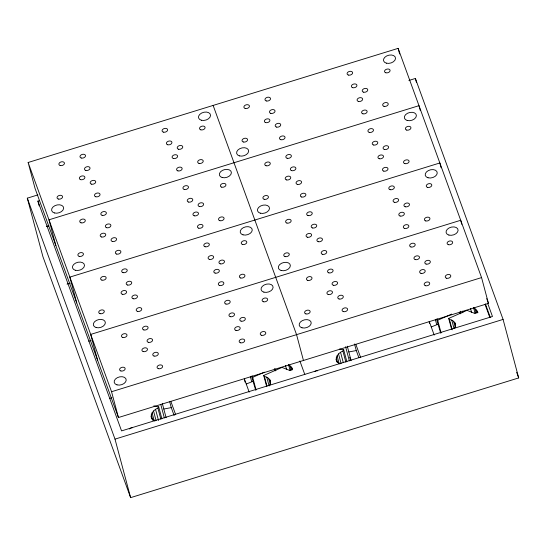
<?xml version="1.0" encoding="UTF-8"?>
<svg xmlns="http://www.w3.org/2000/svg" width="546" height="546" viewBox="0 0 546 546"><rect width="100%" height="100%" fill="white"/><g stroke="black" fill="none" stroke-linecap="round" stroke-linejoin="round"><path stroke-width="0.82" d="M151.808 419.055C149.502 414.305 153.699 409.773 157.883 408.06L158.695 406.845L153.835 405.883M336.807 361.991C334.5 357.234 338.704 352.709 342.888 350.989L343.693 349.774L339.646 348.976M269.663 385.401C272.399 381.442 268.618 376.863 264.414 376.501L263.711 375.484L282.016 367.417L289.53 370.386L292.062 369.608L292.513 368.359L288.5 364.503M454.668 328.33C457.398 324.372 453.624 319.799 449.419 319.437L448.71 318.414L467.021 310.353L474.535 313.322L477.061 312.544L477.511 311.295L473.976 307.835M129.306 428.958L130.965 427.989M314.673 371.519L315.963 370.918M256.067 389.94L252.702 377.327L264.339 372.174M441.066 332.876L437.701 320.256L451.672 314.08M246.226 384.05L253.31 381.183M431.224 326.979L438.308 324.112M28.126 162.496L398.13 48.362L481.558 277.586L488.452 303.392L118.448 417.526L35.019 188.309L28.126 162.496L111.555 391.721L118.448 417.526M408.872 80.467L415.376 78.46L503.078 319.417L518.7 377.928L130.624 497.638L42.922 256.675L27.3 198.164L37.879 194.902M39.21 205.938L37.913 201.099L39.544 200.594M46.437 226.406L48.881 225.648M46.983 226.563L48.628 226.058M67.028 284.118L70.263 283.121M88.698 341.175L91.121 340.424M111.555 391.721L481.558 277.586M109.555 398.478L111.978 397.734M27.3 198.164L115.001 439.127L503.078 319.417M348.839 351.945L356.279 350.566L358.858 357.664M163.834 409.015L171.273 407.63L174.147 415.526M316.598 370.727L317.444 370.857M131.593 427.791L132.2 427.805M339.953 363.916L336.807 361.356L336.165 359.596M154.948 420.98L151.808 418.427L151.167 416.659M516.659 372.324L518.7 377.928M486.711 298.621L488.452 303.392M487.803 303.678L492.465 316.489L121.56 430.903L37.913 201.099M485.367 303.869L490.322 317.479M485.087 304.477L489.817 317.472M437.155 318.762L437.701 320.256M440.697 333.115L436.534 319.157M429.313 321.649L434.193 335.06M355.815 344.26L360.701 357.678M349.665 357.255L350.45 359.411M213.131 105.433L296.56 334.65L303.453 360.462M299.89 361.008L304.818 374.542M252.156 375.825L252.702 377.327M255.692 390.178L251.535 376.228M244.308 378.712L249.194 392.13M170.816 401.33L175.696 414.742M461.779 224.31L460.701 220.277L90.697 334.411L97.591 360.223M441.141 167.813L439.844 162.974L69.84 277.109L76.733 302.921M415.376 78.46L416.475 82.576M477.511 311.295L477.914 312.776M476.303 309.903L477.102 312.878M474.938 308.626L476.126 313.083M473.498 307.439L475.088 313.384M420.283 110.51L418.987 105.671L48.983 219.806L55.876 245.618M470.509 308.394L471.608 312.51M398.13 48.362L399.638 54.013M462.401 311.124L462.837 312.769M460.21 311.206L460.844 313.568M459.855 312.223L460.278 313.8M454.927 322.7L455.569 325.095M453.603 321.28L455.309 327.668M451.788 320.14L453.917 328.126M449.419 319.437L452.19 329.818M448.71 318.414L451.692 329.593M435.367 319.649L436.691 324.583M429.176 321.717L429.613 323.362M354.518 343.98L356.279 350.566M347.297 346.184L351.119 360.633M345.584 346.71L349.372 360.906M343.693 349.774L346.894 361.752M342.888 350.989L345.871 362.169M340.547 352.3L343.318 362.68M338.52 353.904L341.079 363.486M337.073 355.726L339.202 363.711M336.268 357.671L337.551 362.462M291.305 366.967L292.096 369.942M289.933 365.69L291.127 370.154M288.697 365.247L290.083 370.454M285.51 365.465L286.609 369.574M275.423 369.062L275.839 370.638M274.645 368.502L275.273 370.87M269.929 379.77L270.563 382.166M268.605 378.344L270.311 384.732M266.782 377.211L269.13 385.995M264.414 376.501L266.974 386.083M263.711 375.484L266.694 386.664M250.368 376.713L251.686 381.654M244.396 379.607L245.052 382.07M169.738 401.87L171.273 407.63M162.333 403.508L166.12 417.697M160.79 404.566L164.366 417.97M158.695 406.845L161.889 418.823M157.883 408.06L160.872 419.239M155.549 409.37L158.531 420.543M153.522 410.974L156.074 420.557M152.068 412.79L154.204 420.775M151.269 414.735L152.764 420.324M115.001 439.127L130.624 497.638M363.527 92.165A2.839 1.87 -14.9 0 0 367.779 89.981A2.839 1.87 -14.9 0 0 363.67 88.848A2.839 1.87 -14.9 0 0 363.527 92.165M265.663 122.604A2.839 1.87 -14.9 0 0 269.908 120.42A2.839 1.87 -14.9 0 0 265.806 119.287A2.839 1.87 -14.9 0 0 265.663 122.604M266.284 100.955A2.839 1.87 -14.9 0 0 270.536 98.771A2.839 1.87 -14.9 0 0 266.428 97.638A2.839 1.87 -14.9 0 0 266.284 100.955M280.808 139.701A2.839 1.87 -14.9 0 0 285.053 137.517A2.839 1.87 -14.9 0 0 280.944 136.384A2.839 1.87 -14.9 0 0 280.808 139.701M243.345 141.994A2.839 1.87 -14.9 0 0 247.591 139.803A2.839 1.87 -14.9 0 0 243.489 138.67A2.839 1.87 -14.9 0 0 243.345 141.994M276.501 127.081A2.839 1.87 -14.9 0 0 280.746 124.897A2.839 1.87 -14.9 0 0 276.645 123.765A2.839 1.87 -14.9 0 0 276.501 127.081M245.202 108.456A2.839 1.87 -14.9 0 0 249.447 106.265A2.839 1.87 -14.9 0 0 245.345 105.132A2.839 1.87 -14.9 0 0 245.202 108.456M239.441 155.89A6.156 4.054 -14.9 0 0 248.648 151.146A6.156 4.054 -14.9 0 0 239.749 148.696A6.156 4.054 -14.9 0 0 239.441 155.89M270.796 113.35A2.839 1.87 -14.9 0 0 275.048 111.159A2.839 1.87 -14.9 0 0 270.939 110.026A2.839 1.87 -14.9 0 0 270.796 113.35M383.995 106.32A2.839 1.87 -14.9 0 0 388.24 104.129A2.839 1.87 -14.9 0 0 384.131 102.996A2.839 1.87 -14.9 0 0 383.995 106.32M352.689 87.688A2.839 1.87 -14.9 0 0 356.941 85.504A2.839 1.87 -14.9 0 0 352.832 84.371A2.839 1.87 -14.9 0 0 352.689 87.688M362.906 113.814A2.839 1.87 -14.9 0 0 367.151 111.63A2.839 1.87 -14.9 0 0 363.049 110.497A2.839 1.87 -14.9 0 0 362.906 113.814M358.394 101.426A2.839 1.87 -14.9 0 0 362.646 99.236A2.839 1.87 -14.9 0 0 358.538 98.103A2.839 1.87 -14.9 0 0 358.394 101.426M385.851 72.782A2.839 1.87 -14.9 0 0 390.097 70.591A2.839 1.87 -14.9 0 0 385.988 69.458A2.839 1.87 -14.9 0 0 385.851 72.782M348.389 75.068A2.839 1.87 -14.9 0 0 352.634 72.884A2.839 1.87 -14.9 0 0 348.532 71.751A2.839 1.87 -14.9 0 0 348.389 75.068M386.336 63.165A6.156 4.054 -14.9 0 0 395.536 58.429A6.156 4.054 -14.9 0 0 386.643 55.972A6.156 4.054 -14.9 0 0 386.336 63.165M405.241 206.777A2.839 1.87 -14.9 0 0 409.493 204.586A2.839 1.87 -14.9 0 0 405.385 203.453A2.839 1.87 -14.9 0 0 405.241 206.777M307.378 237.217A2.839 1.87 -14.9 0 0 311.623 235.026A2.839 1.87 -14.9 0 0 307.521 233.893A2.839 1.87 -14.9 0 0 307.378 237.217M307.999 215.568A2.839 1.87 -14.9 0 0 312.251 213.377A2.839 1.87 -14.9 0 0 308.142 212.244A2.839 1.87 -14.9 0 0 307.999 215.568M322.522 254.313A2.839 1.87 -14.9 0 0 326.767 252.122A2.839 1.87 -14.9 0 0 322.659 250.989A2.839 1.87 -14.9 0 0 322.522 254.313M285.06 256.6A2.839 1.87 -14.9 0 0 289.305 254.416A2.839 1.87 -14.9 0 0 285.203 253.283A2.839 1.87 -14.9 0 0 285.06 256.6M318.216 241.694A2.839 1.87 -14.9 0 0 322.461 239.503A2.839 1.87 -14.9 0 0 318.359 238.37A2.839 1.87 -14.9 0 0 318.216 241.694M286.916 223.068A2.839 1.87 -14.9 0 0 291.161 220.877A2.839 1.87 -14.9 0 0 287.06 219.745A2.839 1.87 -14.9 0 0 286.916 223.068M281.156 270.502A6.156 4.054 -14.9 0 0 290.363 265.759A6.156 4.054 -14.9 0 0 281.463 263.302A6.156 4.054 -14.9 0 0 281.156 270.502M312.51 227.955A2.839 1.87 -14.9 0 0 316.762 225.771A2.839 1.87 -14.9 0 0 312.653 224.638A2.839 1.87 -14.9 0 0 312.51 227.955M425.709 220.925A2.839 1.87 -14.9 0 0 429.955 218.734A2.839 1.87 -14.9 0 0 425.846 217.601A2.839 1.87 -14.9 0 0 425.709 220.925M394.403 202.3A2.839 1.87 -14.9 0 0 398.655 200.109A2.839 1.87 -14.9 0 0 394.546 198.976A2.839 1.87 -14.9 0 0 394.403 202.3M404.62 228.426A2.839 1.87 -14.9 0 0 408.865 226.235A2.839 1.87 -14.9 0 0 404.763 225.102A2.839 1.87 -14.9 0 0 404.62 228.426M400.109 216.039A2.839 1.87 -14.9 0 0 404.361 213.848A2.839 1.87 -14.9 0 0 400.252 212.715A2.839 1.87 -14.9 0 0 400.109 216.039M427.566 187.387A2.839 1.87 -14.9 0 0 431.811 185.203A2.839 1.87 -14.9 0 0 427.702 184.07A2.839 1.87 -14.9 0 0 427.566 187.387M390.103 189.68A2.839 1.87 -14.9 0 0 394.348 187.49A2.839 1.87 -14.9 0 0 390.247 186.357A2.839 1.87 -14.9 0 0 390.103 189.68M428.05 177.778A6.156 4.054 -14.9 0 0 437.25 173.034A6.156 4.054 -14.9 0 0 428.357 170.577A6.156 4.054 -14.9 0 0 428.05 177.778M384.384 149.474A2.839 1.87 -14.9 0 0 388.636 147.284A2.839 1.87 -14.9 0 0 384.527 146.151A2.839 1.87 -14.9 0 0 384.384 149.474M286.52 179.914A2.839 1.87 -14.9 0 0 290.765 177.723A2.839 1.87 -14.9 0 0 286.664 176.59A2.839 1.87 -14.9 0 0 286.52 179.914M287.141 158.265A2.839 1.87 -14.9 0 0 291.393 156.074A2.839 1.87 -14.9 0 0 287.285 154.941A2.839 1.87 -14.9 0 0 287.141 158.265M301.665 197.01A2.839 1.87 -14.9 0 0 305.91 194.82A2.839 1.87 -14.9 0 0 301.801 193.687A2.839 1.87 -14.9 0 0 301.665 197.01M264.203 199.297A2.839 1.87 -14.9 0 0 268.448 197.106A2.839 1.87 -14.9 0 0 264.346 195.973A2.839 1.87 -14.9 0 0 264.203 199.297M297.358 184.391A2.839 1.87 -14.9 0 0 301.604 182.2A2.839 1.87 -14.9 0 0 297.502 181.067A2.839 1.87 -14.9 0 0 297.358 184.391M266.059 165.759A2.839 1.87 -14.9 0 0 270.304 163.575A2.839 1.87 -14.9 0 0 266.202 162.442A2.839 1.87 -14.9 0 0 266.059 165.759M260.299 213.199A6.156 4.054 -14.9 0 0 269.506 208.456A6.156 4.054 -14.9 0 0 260.606 205.999A6.156 4.054 -14.9 0 0 260.299 213.199M291.653 170.652A2.839 1.87 -14.9 0 0 295.905 168.461A2.839 1.87 -14.9 0 0 291.796 167.329A2.839 1.87 -14.9 0 0 291.653 170.652M404.852 163.623A2.839 1.87 -14.9 0 0 409.097 161.432A2.839 1.87 -14.9 0 0 404.989 160.299A2.839 1.87 -14.9 0 0 404.852 163.623M373.546 144.997A2.839 1.87 -14.9 0 0 377.798 142.806A2.839 1.87 -14.9 0 0 373.689 141.673A2.839 1.87 -14.9 0 0 373.546 144.997M383.763 171.123A2.839 1.87 -14.9 0 0 388.008 168.932A2.839 1.87 -14.9 0 0 383.906 167.799A2.839 1.87 -14.9 0 0 383.763 171.123M379.252 158.729A2.839 1.87 -14.9 0 0 383.504 156.538A2.839 1.87 -14.9 0 0 379.395 155.405A2.839 1.87 -14.9 0 0 379.252 158.729M406.709 130.084A2.839 1.87 -14.9 0 0 410.954 127.894A2.839 1.87 -14.9 0 0 406.845 126.761A2.839 1.87 -14.9 0 0 406.709 130.084M369.246 132.378A2.839 1.87 -14.9 0 0 373.491 130.187A2.839 1.87 -14.9 0 0 369.389 129.054A2.839 1.87 -14.9 0 0 369.246 132.378M407.193 120.475A6.156 4.054 -14.9 0 0 416.393 115.732A6.156 4.054 -14.9 0 0 407.5 113.275A6.156 4.054 -14.9 0 0 407.193 120.475M426.098 264.08A2.839 1.87 -14.9 0 0 430.35 261.896A2.839 1.87 -14.9 0 0 426.242 260.763A2.839 1.87 -14.9 0 0 426.098 264.08M328.235 294.519A2.839 1.87 -14.9 0 0 332.48 292.335A2.839 1.87 -14.9 0 0 328.378 291.202A2.839 1.87 -14.9 0 0 328.235 294.519M328.856 272.87A2.839 1.87 -14.9 0 0 333.108 270.68A2.839 1.87 -14.9 0 0 328.999 269.547A2.839 1.87 -14.9 0 0 328.856 272.87M343.379 311.616A2.839 1.87 -14.9 0 0 347.625 309.432A2.839 1.87 -14.9 0 0 343.516 308.299A2.839 1.87 -14.9 0 0 343.379 311.616M305.917 313.909A2.839 1.87 -14.9 0 0 310.162 311.718A2.839 1.87 -14.9 0 0 306.06 310.585A2.839 1.87 -14.9 0 0 305.917 313.909M339.073 298.996A2.839 1.87 -14.9 0 0 343.318 296.806A2.839 1.87 -14.9 0 0 339.216 295.673A2.839 1.87 -14.9 0 0 339.073 298.996M307.773 280.371A2.839 1.87 -14.9 0 0 312.019 278.18A2.839 1.87 -14.9 0 0 307.917 277.047A2.839 1.87 -14.9 0 0 307.773 280.371M302.013 327.805A6.156 4.054 -14.9 0 0 311.22 323.061A6.156 4.054 -14.9 0 0 302.32 320.611A6.156 4.054 -14.9 0 0 302.013 327.805M333.367 285.265A2.839 1.87 -14.9 0 0 337.619 283.074A2.839 1.87 -14.9 0 0 333.51 281.941A2.839 1.87 -14.9 0 0 333.367 285.265M446.567 278.235A2.839 1.87 -14.9 0 0 450.812 276.044A2.839 1.87 -14.9 0 0 446.703 274.911A2.839 1.87 -14.9 0 0 446.567 278.235M415.26 259.603A2.839 1.87 -14.9 0 0 419.512 257.419A2.839 1.87 -14.9 0 0 415.404 256.286A2.839 1.87 -14.9 0 0 415.26 259.603M425.477 285.729A2.839 1.87 -14.9 0 0 429.722 283.545A2.839 1.87 -14.9 0 0 425.621 282.412A2.839 1.87 -14.9 0 0 425.477 285.729M420.966 273.341A2.839 1.87 -14.9 0 0 425.218 271.15A2.839 1.87 -14.9 0 0 421.109 270.017A2.839 1.87 -14.9 0 0 420.966 273.341M448.423 244.697A2.839 1.87 -14.9 0 0 452.668 242.506A2.839 1.87 -14.9 0 0 448.559 241.373A2.839 1.87 -14.9 0 0 448.423 244.697M410.961 246.983A2.839 1.87 -14.9 0 0 415.206 244.799A2.839 1.87 -14.9 0 0 411.104 243.666A2.839 1.87 -14.9 0 0 410.961 246.983M448.908 235.08A6.156 4.054 -14.9 0 0 458.108 230.337A6.156 4.054 -14.9 0 0 449.215 227.887A6.156 4.054 -14.9 0 0 448.908 235.08M178.528 149.235A2.839 1.87 -14.9 0 0 182.774 147.045A2.839 1.87 -14.9 0 0 178.672 145.912A2.839 1.87 -14.9 0 0 178.528 149.235M80.658 179.675A2.839 1.87 -14.9 0 0 84.91 177.484A2.839 1.87 -14.9 0 0 80.801 176.351A2.839 1.87 -14.9 0 0 80.658 179.675M81.286 158.026A2.839 1.87 -14.9 0 0 85.531 155.835A2.839 1.87 -14.9 0 0 81.429 154.702A2.839 1.87 -14.9 0 0 81.286 158.026M95.803 196.772A2.839 1.87 -14.9 0 0 100.054 194.581A2.839 1.87 -14.9 0 0 95.946 193.448A2.839 1.87 -14.9 0 0 95.803 196.772M58.34 199.058A2.839 1.87 -14.9 0 0 62.592 196.874A2.839 1.87 -14.9 0 0 58.483 195.741A2.839 1.87 -14.9 0 0 58.34 199.058M91.496 184.152A2.839 1.87 -14.9 0 0 95.748 181.961A2.839 1.87 -14.9 0 0 91.639 180.828A2.839 1.87 -14.9 0 0 91.496 184.152M60.197 165.527A2.839 1.87 -14.9 0 0 64.448 163.336A2.839 1.87 -14.9 0 0 60.34 162.203A2.839 1.87 -14.9 0 0 60.197 165.527M54.443 212.96A6.156 4.054 -14.9 0 0 63.643 208.217A6.156 4.054 -14.9 0 0 54.75 205.76A6.156 4.054 -14.9 0 0 54.443 212.96M85.797 170.413A2.839 1.87 -14.9 0 0 90.042 168.229A2.839 1.87 -14.9 0 0 85.94 167.096A2.839 1.87 -14.9 0 0 85.797 170.413M198.99 163.384A2.839 1.87 -14.9 0 0 203.242 161.193A2.839 1.87 -14.9 0 0 199.133 160.06A2.839 1.87 -14.9 0 0 198.99 163.384M167.69 144.758A2.839 1.87 -14.9 0 0 171.942 142.567A2.839 1.87 -14.9 0 0 167.834 141.434A2.839 1.87 -14.9 0 0 167.69 144.758M177.907 170.884A2.839 1.87 -14.9 0 0 182.152 168.694A2.839 1.87 -14.9 0 0 178.044 167.561A2.839 1.87 -14.9 0 0 177.907 170.884M173.396 158.49A2.839 1.87 -14.9 0 0 177.641 156.306A2.839 1.87 -14.9 0 0 173.539 155.173A2.839 1.87 -14.9 0 0 173.396 158.49M200.846 129.846A2.839 1.87 -14.9 0 0 205.098 127.662A2.839 1.87 -14.9 0 0 200.989 126.529A2.839 1.87 -14.9 0 0 200.846 129.846M163.384 132.139A2.839 1.87 -14.9 0 0 167.636 129.948A2.839 1.87 -14.9 0 0 163.527 128.815A2.839 1.87 -14.9 0 0 163.384 132.139M201.331 120.236A6.156 4.054 -14.9 0 0 210.538 115.493A6.156 4.054 -14.9 0 0 201.645 113.036A6.156 4.054 -14.9 0 0 201.331 120.236M220.243 263.841A2.839 1.87 -14.9 0 0 224.488 261.657A2.839 1.87 -14.9 0 0 220.386 260.524A2.839 1.87 -14.9 0 0 220.243 263.841M122.372 294.28A2.839 1.87 -14.9 0 0 126.624 292.096A2.839 1.87 -14.9 0 0 122.516 290.963A2.839 1.87 -14.9 0 0 122.372 294.28M123 272.631A2.839 1.87 -14.9 0 0 127.245 270.447A2.839 1.87 -14.9 0 0 123.143 269.315A2.839 1.87 -14.9 0 0 123 272.631M137.517 311.384A2.839 1.87 -14.9 0 0 141.769 309.193A2.839 1.87 -14.9 0 0 137.66 308.06A2.839 1.87 -14.9 0 0 137.517 311.384M100.054 313.67A2.839 1.87 -14.9 0 0 104.306 311.479A2.839 1.87 -14.9 0 0 100.198 310.346A2.839 1.87 -14.9 0 0 100.054 313.67M133.21 298.758A2.839 1.87 -14.9 0 0 137.462 296.574A2.839 1.87 -14.9 0 0 133.354 295.441A2.839 1.87 -14.9 0 0 133.21 298.758M101.911 280.132A2.839 1.87 -14.9 0 0 106.163 277.948A2.839 1.87 -14.9 0 0 102.054 276.815A2.839 1.87 -14.9 0 0 101.911 280.132M96.157 327.566A6.156 4.054 -14.9 0 0 105.358 322.829A6.156 4.054 -14.9 0 0 96.465 320.372A6.156 4.054 -14.9 0 0 96.157 327.566M127.511 285.026A2.839 1.87 -14.9 0 0 131.757 282.835A2.839 1.87 -14.9 0 0 127.655 281.702A2.839 1.87 -14.9 0 0 127.511 285.026M240.704 277.996A2.839 1.87 -14.9 0 0 244.956 275.805A2.839 1.87 -14.9 0 0 240.847 274.672A2.839 1.87 -14.9 0 0 240.704 277.996M209.405 259.37A2.839 1.87 -14.9 0 0 213.657 257.18A2.839 1.87 -14.9 0 0 209.548 256.047A2.839 1.87 -14.9 0 0 209.405 259.37M219.622 285.497A2.839 1.87 -14.9 0 0 223.867 283.306A2.839 1.87 -14.9 0 0 219.758 282.173A2.839 1.87 -14.9 0 0 219.622 285.497M215.11 273.102A2.839 1.87 -14.9 0 0 219.355 270.912A2.839 1.87 -14.9 0 0 215.254 269.779A2.839 1.87 -14.9 0 0 215.11 273.102M242.56 244.458A2.839 1.87 -14.9 0 0 246.812 242.267A2.839 1.87 -14.9 0 0 242.704 241.134A2.839 1.87 -14.9 0 0 242.56 244.458M205.098 246.744A2.839 1.87 -14.9 0 0 209.35 244.56A2.839 1.87 -14.9 0 0 205.241 243.427A2.839 1.87 -14.9 0 0 205.098 246.744M243.045 234.848A6.156 4.054 -14.9 0 0 252.252 230.105A6.156 4.054 -14.9 0 0 243.359 227.648A6.156 4.054 -14.9 0 0 243.045 234.848M241.1 321.15A2.839 1.87 -14.9 0 0 245.345 318.96A2.839 1.87 -14.9 0 0 241.243 317.827A2.839 1.87 -14.9 0 0 241.1 321.15M143.229 351.59A2.839 1.87 -14.9 0 0 147.481 349.399A2.839 1.87 -14.9 0 0 143.373 348.266A2.839 1.87 -14.9 0 0 143.229 351.59M143.857 329.941A2.839 1.87 -14.9 0 0 148.102 327.75A2.839 1.87 -14.9 0 0 144.001 326.617A2.839 1.87 -14.9 0 0 143.857 329.941M158.374 368.687A2.839 1.87 -14.9 0 0 162.626 366.496A2.839 1.87 -14.9 0 0 158.517 365.363A2.839 1.87 -14.9 0 0 158.374 368.687M120.912 370.973A2.839 1.87 -14.9 0 0 125.164 368.789A2.839 1.87 -14.9 0 0 121.055 367.656A2.839 1.87 -14.9 0 0 120.912 370.973M154.068 356.067A2.839 1.87 -14.9 0 0 158.32 353.876A2.839 1.87 -14.9 0 0 154.211 352.743A2.839 1.87 -14.9 0 0 154.068 356.067M122.768 337.442A2.839 1.87 -14.9 0 0 127.02 335.251A2.839 1.87 -14.9 0 0 122.911 334.118A2.839 1.87 -14.9 0 0 122.768 337.442M117.015 384.875A6.156 4.054 -14.9 0 0 126.215 380.132A6.156 4.054 -14.9 0 0 117.322 377.675A6.156 4.054 -14.9 0 0 117.015 384.875M148.369 342.328A2.839 1.87 -14.9 0 0 152.614 340.144A2.839 1.87 -14.9 0 0 148.512 339.011A2.839 1.87 -14.9 0 0 148.369 342.328M261.561 335.299A2.839 1.87 -14.9 0 0 265.813 333.108A2.839 1.87 -14.9 0 0 261.705 331.975A2.839 1.87 -14.9 0 0 261.561 335.299M230.262 316.673A2.839 1.87 -14.9 0 0 234.514 314.482A2.839 1.87 -14.9 0 0 230.405 313.349A2.839 1.87 -14.9 0 0 230.262 316.673M240.479 342.799A2.839 1.87 -14.9 0 0 244.724 340.608A2.839 1.87 -14.9 0 0 240.615 339.475A2.839 1.87 -14.9 0 0 240.479 342.799M235.968 330.405A2.839 1.87 -14.9 0 0 240.213 328.221A2.839 1.87 -14.9 0 0 236.111 327.088A2.839 1.87 -14.9 0 0 235.968 330.405M263.418 301.761A2.839 1.87 -14.9 0 0 267.67 299.577A2.839 1.87 -14.9 0 0 263.561 298.444A2.839 1.87 -14.9 0 0 263.418 301.761M225.955 304.054A2.839 1.87 -14.9 0 0 230.207 301.863A2.839 1.87 -14.9 0 0 226.099 300.73A2.839 1.87 -14.9 0 0 225.955 304.054M263.902 292.151A6.156 4.054 -14.9 0 0 273.109 287.408A6.156 4.054 -14.9 0 0 264.216 284.951A6.156 4.054 -14.9 0 0 263.902 292.151M199.386 206.538A2.839 1.87 -14.9 0 0 203.631 204.347A2.839 1.87 -14.9 0 0 199.529 203.214A2.839 1.87 -14.9 0 0 199.386 206.538M101.515 236.978A2.839 1.87 -14.9 0 0 105.767 234.787A2.839 1.87 -14.9 0 0 101.658 233.654A2.839 1.87 -14.9 0 0 101.515 236.978M102.143 215.329A2.839 1.87 -14.9 0 0 106.388 213.138A2.839 1.87 -14.9 0 0 102.286 212.005A2.839 1.87 -14.9 0 0 102.143 215.329M116.66 254.074A2.839 1.87 -14.9 0 0 120.912 251.883A2.839 1.87 -14.9 0 0 116.803 250.75A2.839 1.87 -14.9 0 0 116.66 254.074M79.197 256.367A2.839 1.87 -14.9 0 0 83.449 254.177A2.839 1.87 -14.9 0 0 79.341 253.044A2.839 1.87 -14.9 0 0 79.197 256.367M112.353 241.455A2.839 1.87 -14.9 0 0 116.605 239.264A2.839 1.87 -14.9 0 0 112.496 238.131A2.839 1.87 -14.9 0 0 112.353 241.455M81.054 222.829A2.839 1.87 -14.9 0 0 85.306 220.639A2.839 1.87 -14.9 0 0 81.197 219.506A2.839 1.87 -14.9 0 0 81.054 222.829M75.3 270.263A6.156 4.054 -14.9 0 0 84.5 265.52A6.156 4.054 -14.9 0 0 75.607 263.07A6.156 4.054 -14.9 0 0 75.3 270.263M106.654 227.723A2.839 1.87 -14.9 0 0 110.899 225.532A2.839 1.87 -14.9 0 0 106.798 224.399A2.839 1.87 -14.9 0 0 106.654 227.723M219.847 220.686A2.839 1.87 -14.9 0 0 224.099 218.502A2.839 1.87 -14.9 0 0 219.99 217.369A2.839 1.87 -14.9 0 0 219.847 220.686M188.547 202.061A2.839 1.87 -14.9 0 0 192.799 199.877A2.839 1.87 -14.9 0 0 188.691 198.744A2.839 1.87 -14.9 0 0 188.547 202.061M198.764 228.187A2.839 1.87 -14.9 0 0 203.01 226.003A2.839 1.87 -14.9 0 0 198.901 224.87A2.839 1.87 -14.9 0 0 198.764 228.187M194.253 215.8A2.839 1.87 -14.9 0 0 198.498 213.609A2.839 1.87 -14.9 0 0 194.396 212.476A2.839 1.87 -14.9 0 0 194.253 215.8M221.703 187.155A2.839 1.87 -14.9 0 0 225.955 184.964A2.839 1.87 -14.9 0 0 221.847 183.831A2.839 1.87 -14.9 0 0 221.703 187.155M184.241 189.442A2.839 1.87 -14.9 0 0 188.493 187.251A2.839 1.87 -14.9 0 0 184.384 186.118A2.839 1.87 -14.9 0 0 184.241 189.442M222.188 177.539A6.156 4.054 -14.9 0 0 231.395 172.795A6.156 4.054 -14.9 0 0 222.502 170.345A6.156 4.054 -14.9 0 0 222.188 177.539"/></g></svg>
